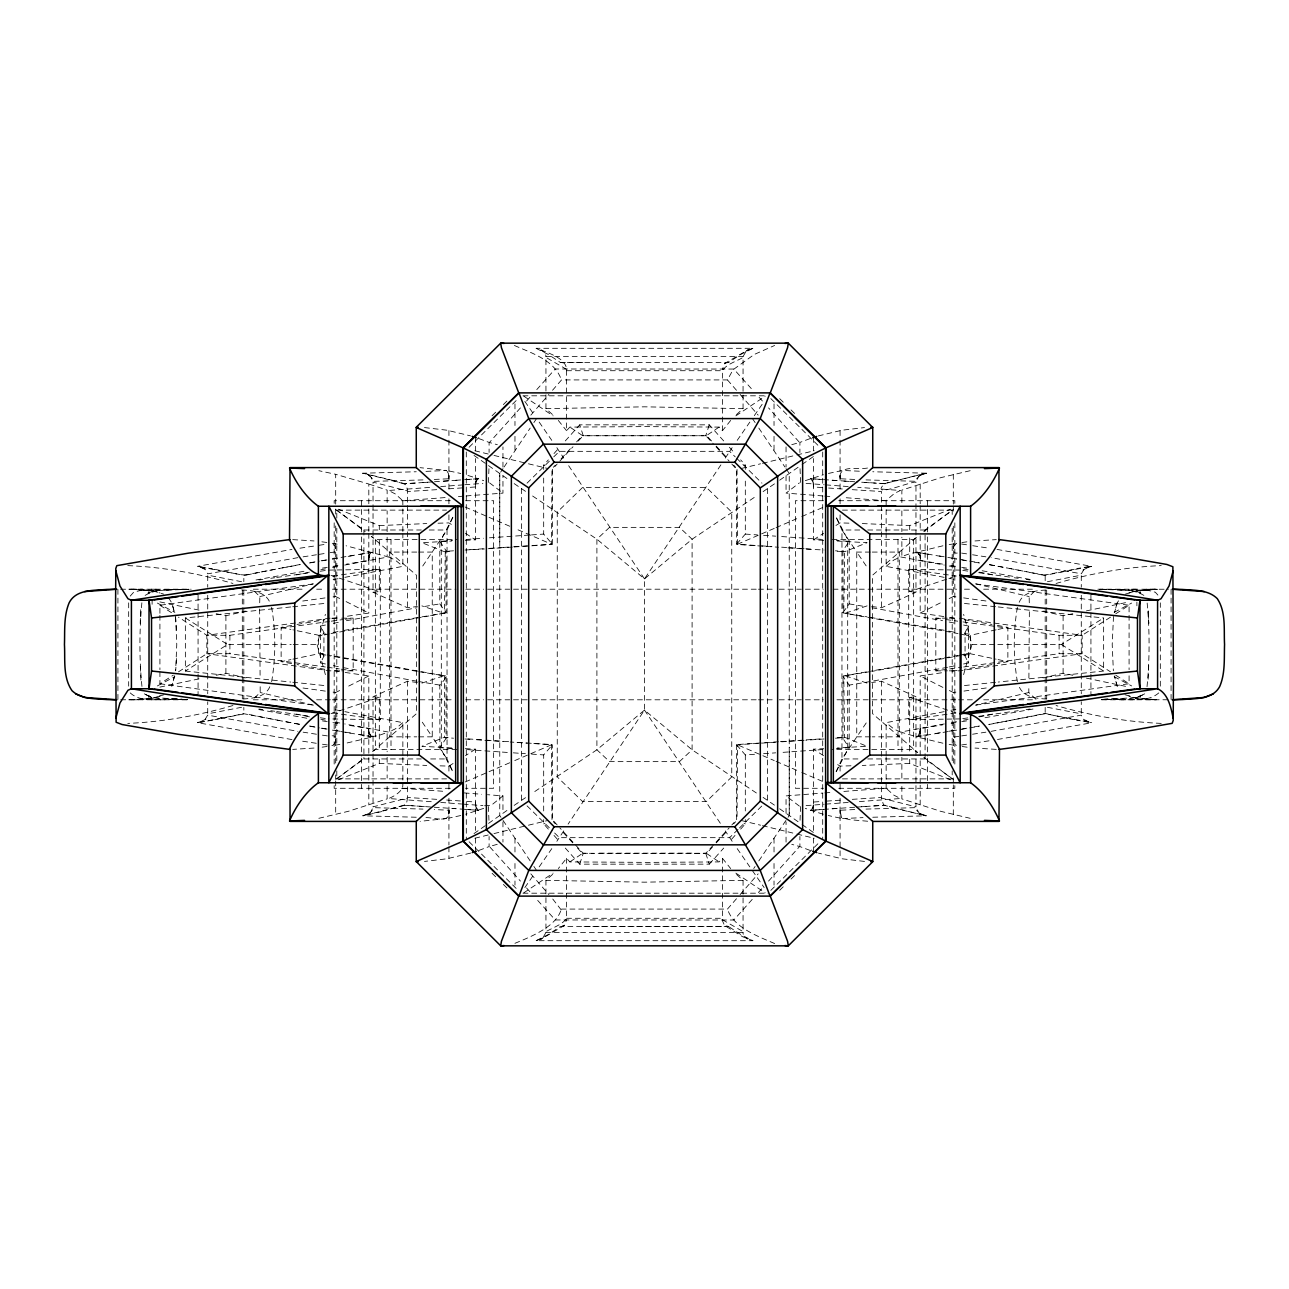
<?xml version="1.0" encoding="UTF-8"?>
<svg xmlns="http://www.w3.org/2000/svg" width="1289" height="1289" viewBox="0 0 1289 1289"><rect width="100%" height="100%" fill="white"/><g stroke="black" fill="none" stroke-linecap="round" stroke-linejoin="round"><path stroke-width="0.75" stroke-dasharray="5 3.75" d="M335.688 763.024L335.688 692.435L339.845 690.437M335.688 525.976L335.688 596.565L339.845 598.563M335.688 514.053L335.688 506.094M335.688 504.112L335.688 474.304L318.834 470.694M345.162 672.455L368.815 675.919L368.815 755.58M368.815 533.42L368.815 613.081L345.162 616.545M368.815 531.439L368.815 505.755M368.815 503.773L368.815 484.019L335.688 474.304M415.348 483.037L403.715 483.746L406.502 485.308L407.501 490.932L373.037 482.15L373.037 592.247L379.304 591.57L379.304 537.98M379.304 529.731L379.304 525.606L338.475 509.219M387.135 537.207L387.135 556.606L346.113 545.795M387.135 531.664L387.135 510.879M387.135 502.581L387.135 490.11L368.815 484.019M431.267 801.71L388.601 798.519C393.387 796.699 403.763 791.156 402.861 784.115M402.861 780.022L402.861 756.804M402.861 755.435L402.861 722.646L344.856 711.657M439.92 541.461L446.026 550.58L446.042 612.549L439.807 603.897L439.807 541.348L452.584 540.413M465.265 748.651L475.496 749.167L475.496 830.454M499.761 541.896L499.761 473.482L503.016 468.616M466.102 495.943L502.952 493.107L502.952 475.786M502.952 467.117L502.952 446.896M548.341 829.117L543.684 823.88L543.684 819.578M543.684 810.958L543.684 754.919L552.353 744.865M552.353 544.264L552.353 469.405L557.17 464.04M730.686 420.423L722.452 430.687L719.133 427.094L644.5 426.611L569.867 427.094L566.548 430.687L566.548 370.716C567.353 358.664 549.146 353.17 536.16 348.304L752.937 348.304L740.627 354.507L728.559 362.531L560.441 362.531L548.373 354.507L536.063 348.304M729.22 926.952L741.916 935.25L752.937 940.696L536.063 940.696L548.373 934.493L560.441 926.469L728.559 926.469L724.482 925.373L722.468 920.781L722.452 858.313L719.133 861.906L649.189 862.389L569.867 861.906L566.548 858.313L558.314 868.577M736.647 744.736L736.647 819.595L731.83 824.96M736.647 544.135L745.316 534.081L745.316 478.042M745.316 469.422L745.316 465.12L740.659 459.883M786.048 842.104L786.048 821.883M786.048 813.214L786.048 795.893L822.898 793.057M758.818 860.923L789.239 815.518L789.239 747.104M823.735 540.349L813.504 539.833L813.504 458.546M836.416 748.587L849.193 747.652L842.974 738.484L843.054 676.032L869.672 671.311M849.193 747.652L849.193 685.104L842.974 676.612M944.144 577.343L886.139 566.354L886.139 533.565M886.139 532.196L886.139 508.978M886.139 504.885L886.139 500.777L887.702 499.117L894.598 493.3L900.399 490.481L857.733 487.29M901.865 786.419L901.865 798.89L940.809 811.345L970.166 818.306M901.865 778.121L901.865 757.336M901.865 751.793L901.865 732.394L917.011 736.937M950.525 779.781L909.696 763.394L909.696 759.269M909.696 751.02L909.696 697.43L915.963 696.753L915.963 806.85L881.499 798.068L883.561 805.013L895.307 808.106M920.185 804.981L920.185 785.227M920.185 783.245L920.185 757.561M920.185 755.58L920.185 675.919L943.838 672.455M943.838 616.545L920.185 613.081L920.185 533.42M953.248 779.346L925.083 758.947L925.083 530.005L953.264 509.638M953.312 814.696L953.312 784.888M953.312 782.906L953.312 774.947M953.312 763.024L953.312 692.435L949.155 690.437M949.155 598.563L953.312 596.565L953.312 525.976M368.815 555.817L368.815 557.911L370.04 553.529L372.714 552.272L358.954 554.56M920.185 733.183L920.185 731.089C920.749 740.273 907.311 736.067 927.323 734.891M1036.002 699.347L1028.815 692.515L1028.831 686.731M425.966 817.629C433.99 817.339 451.311 824.299 448.926 810.233L434.264 809.556M854.736 479.444L840.074 478.767C838.108 463.331 860.198 470.598 868.931 467.665M368.815 731.524L368.815 728.543L346.515 724.901M942.485 564.099L920.185 560.457L920.185 557.476M325.424 625.02L320.542 626.067L323.926 632.561L323.942 656.165L320.542 662.933L325.424 663.98M446.042 676.499L446.026 738.484L439.92 747.539L439.807 685.104L444.576 679.674L445.994 676.145L419.328 671.311M864.194 616.77L843.022 612.887L842.974 550.516L849.193 541.348L836.416 540.413M963.576 663.98L968.458 662.933L965.058 656.165L965.074 632.464L968.458 626.067L963.576 625.02M1147.017 686.683C1149.772 658.953 1149.724 630.53 1147.129 602.785M176.609 658.502L175.642 670.812L176.77 644.5L175.546 616.464M243.83 581.613L243.847 578.358M259.621 608.988L260.104 678.046M1028.896 678.046L1029.379 608.988M1045.17 707.387L1045.186 713.316M1148.708 665.446L1148.112 679.996M141.871 602.785C139.325 630.547 139.196 658.937 141.983 686.683M259.717 602.785L259.846 596.581L252.789 589.685M323.942 656.165L322.041 653.539L329.146 655.054M965.058 632.835C964.704 638.796 979.06 633.125 963.012 633.914M448.91 811.699L448.878 812.505L448.926 810.233M840.09 477.301L840.122 476.495L840.074 478.767M566.564 369.363L545.94 357.391L545.94 408.645L553.787 415.719M722.436 919.718L743.06 931.609L743.06 880.355L735.213 873.281M1045.186 575.684L1045.17 581.613M140.195 623.457L140.743 609.198L140.404 616.223M434.264 479.444L448.926 478.767L448.33 473.337L446.558 470.453L460.785 473.482M854.736 809.556L840.074 810.233L841.491 817.661L850.031 819.723L868.931 821.335M446.026 550.886L445.349 551.676L451.134 551.289M842.958 612.549L849.193 603.897L849.193 541.348M842.958 738.259L844.569 737.34L843.779 675.565M446.042 612.501L424.806 616.77M1113.487 616.464L1112.214 644.5L1113.358 670.812M475.593 483.729L476.012 481.168L475.496 486.952L466.779 487.58M813.407 805.271L812.988 807.832L813.504 802.048L822.221 801.42M583.208 435.553L579.712 424.838L709.288 424.838L723.693 440.919M705.792 853.415L709.288 864.162L579.712 864.162L565.307 848.081M128.674 602.849L128.674 686.151M1160.326 686.151L1160.326 602.849M545.892 932.543L542.814 937.973L536.16 940.696M368.815 728.543C366.527 741.481 380.642 734.811 387.135 732.394L387.135 751.793M743.109 356.457L746.267 350.962L752.84 348.304M920.185 560.457C922.489 547.551 908.358 554.206 901.865 556.606L901.865 537.207M475.818 482.15L477.897 478.638L483.697 480.636M813.182 806.85L811.103 810.362L805.303 808.364M271.625 681.672C275.83 657.277 275.83 631.723 271.625 607.328M1017.375 607.328C1013.218 631.723 1013.218 657.277 1017.375 681.672M1117.096 603.043L1114.518 612.629L1117.096 603.043L1120.495 597.79M325.392 674.663L317.062 644.5L325.392 614.337M963.608 674.663L971.938 644.5L963.608 614.337M709.288 424.838L705.792 435.585M579.712 864.162L583.208 853.447M476.173 480.781L476.64 479.734M812.36 809.266L812.827 808.219M736.486 390.277L727.447 379.917L733.038 369.766L754.194 354.491L774.625 345.468M561.198 909.889L552.514 898.723M836.126 771.757L841.959 758.947L866.885 721.937M452.874 517.211L447.041 530.005L422.115 566.951M560.683 911.001C554.979 926.872 531.809 936.442 514.375 943.532M269.82 686.715C265.437 697.188 252.692 698.364 242.864 699.025M1019.18 602.285C1023.82 591.393 1037.146 590.571 1047.329 589.895M130.221 596.098L133.653 592.231L140.582 590.443L187.276 589.282M1158.779 692.902C1144.116 705.744 1119.303 695.496 1101.724 699.718L1136.656 697.478L1129.454 698.59M416.234 817.242L362.644 815.792L370.314 812.731L373.004 807.639L422.985 809.089M924.374 473.627L926.356 473.208L919.25 475.786L915.996 481.28L866.015 479.911M372.231 810.298L371.474 811.474M452.713 517.453L441.305 539.43L441.305 749.57L452.713 771.547M836.287 771.547L847.695 749.57L847.695 539.43L836.287 517.453M916.721 478.799L917.526 477.526M720.905 464.862L644.5 578.906L644.5 710.094L568.095 824.138M725.272 458.094L732.152 447.686M563.728 830.906L556.848 841.314M1029.283 602.785L1029.154 596.581L1036.211 589.685M504.112 466.989L530.182 428.077M533.872 422.583L536.627 418.442M753.727 868.528L755.08 866.514M260.169 686.731L260.185 692.515L252.998 699.347M737.211 440.371L749.827 422.099M754.323 415.622L764.151 401.411M524.849 887.589L534.677 873.378M539.173 866.901L551.789 848.629M291.975 739.58L197.362 722.646L204.371 720.567L207.658 715.137L297.888 731.346M997.025 549.42L1091.638 566.354L1084.629 568.433L1081.342 573.782L991.112 557.654M205.982 719.069L198.941 722.581L243.798 713.719L300.45 724.579M530.826 415.139L548.905 394.418M552.514 390.277L561.553 379.917L727.447 379.917M740.095 894.582L758.174 873.861M736.486 898.723L727.447 909.083L561.553 909.083M520.434 407.904L489.417 442.481L497.345 444.721M526.573 401.024L530.649 396.464M536.772 389.616L555.172 368.992L733.763 369.041L752.228 389.616M543.684 469.422L543.684 465.12L548.341 459.883M553.996 453.567L559.652 447.251M735.004 835.433L729.348 841.749M740.659 829.117L745.316 823.88L745.316 819.578M752.228 899.384L733.828 920.008L555.237 919.959L536.772 899.384M758.351 892.536L762.427 887.976M768.566 881.096L799.583 846.519L791.768 844.327M565.307 440.919L579.712 424.838M709.288 864.162L723.693 848.081M402.78 788.32L445.124 791.43M553.352 467.279L555.285 465.168M733.715 823.832L735.648 821.721M561.086 458.836L572.719 446.139M576.602 441.901L582.435 435.537L569.867 427.094M559.813 461.156L572.993 446.767M578.278 440.999L583.176 435.73L705.824 435.73L713.365 443.883M713.365 845.117L705.824 853.27L632.867 853.447L583.176 853.27L575.635 845.117M716.007 842.233L729.187 827.844M712.398 847.099L706.565 853.463L719.133 861.906M716.281 842.861L727.914 830.164M1082.905 570.076L1090.059 566.419L1076.831 568.578M402.78 722.742L395.207 728.962L388.553 732.071M886.139 566.354L893.793 560.038L900.512 556.912M492.092 415.735L497.989 409.902M503.354 404.585L509.316 398.672M469.099 447.235L518.178 398.591M770.822 890.409L819.901 841.765M779.684 890.328L785.646 884.415M791.011 879.098L796.908 873.265M822.898 495.943L786.048 493.107L799.389 482.892M484.551 805.738L491.028 805.512L502.952 795.893L487.5 794.701M527.04 483.149L552.353 458.256M553.754 456.87L559.378 451.327L729.622 451.327L735.246 456.87M738.065 829.359L729.622 837.673L559.378 837.673L553.754 832.13M739.467 827.989L761.96 805.851M722.452 430.687L722.452 370.716C726.029 364.223 736.583 361.403 743.06 357.391L743.06 408.645L735.213 415.719M566.548 858.313L566.548 918.284C563.519 923.971 552.433 927.935 545.94 931.609L545.94 880.355L553.787 873.281M370.314 812.731L364.626 815.373M745.654 351.51L748.329 349.593L724.531 363.579L722.436 369.363M543.346 937.49L540.671 939.407L564.469 925.421L566.564 919.718M532.615 496.007L596.904 539.205L644.5 578.906L692.096 539.205L756.385 496.007M756.385 792.993L692.096 749.795L644.5 710.094L596.904 749.795L532.615 792.993M145.125 595.389L152.15 591.57L159.272 590.443L147.945 593.101L152.15 591.57M706.308 435.746L582.692 435.746M582.692 853.254L594.165 853.382M918.606 476.334L924.729 473.401L883.948 483.762L924.181 473.675M336.8 770.854L336.8 778.878L365.19 757.304M456.934 749.57L375.357 749.57L371.619 752.422L416.476 713.655L416.476 575.216L371.49 536.498L375.357 539.43L456.934 539.43M832.066 539.43L913.643 539.43L917.381 536.578L872.524 575.216L872.524 713.655L917.494 752.438L913.643 749.57L832.066 749.57M923.81 531.696L952.2 510.122L952.2 518.146M335.752 779.346L363.917 758.947L421.31 758.947M763.104 491.608L774.834 483.601M779.668 480.201L800.501 465.587M802.112 464.459L814.97 455.436M474.03 833.564L486.888 824.541M488.499 823.413L509.332 808.799M514.166 805.399L525.896 797.392M719.133 427.094L706.565 435.537L712.398 441.901M735.858 415.88L765.199 396.158M523.801 892.842L553.142 873.12M569.867 861.906L582.435 853.463L576.602 847.099M475.496 749.167L465.474 755.676M813.504 539.833L823.526 533.324M159.917 671.666L159.917 683.734L173.274 675.194M178.494 671.843L206.836 653.7L229.893 653.7L325.327 666.977M1110.506 617.157L1082.164 635.3L1059.107 635.3L959.693 621.459M1115.726 613.806L1129.083 605.266L1129.083 613.306M290.75 606.958L185.358 617.963L185.358 671.037L227.573 644.5L291.201 644.5M997.799 644.5L1061.427 644.5L1103.642 617.963L1103.642 671.037L998.25 682.042M453.067 763.523L448.926 766.101L438.018 765.795M835.933 525.477L840.074 522.899L850.982 523.205M1144.713 693.82L1137.397 697.478L1143.424 694.545M331.885 745.654C336.268 744.978 338.33 733.022 330.113 736.325M157.355 685.941L174.853 676.628M1114.147 612.372L1131.645 603.059M368.815 675.919L346.08 687.408M920.185 613.081L942.92 601.592M417.378 682.526L407.485 681.22L373.037 696.753L373.037 806.85L407.485 798.068L406.502 803.692L403.844 805.303L415.348 805.963M871.622 606.475L881.515 607.78L915.963 592.247L915.963 482.15C910.646 481.135 868.867 499.359 884.641 483.617L856.508 481.893M774.238 528.426L737.034 544.425L778.508 547.229M776.075 527.62L799.937 517.34M801.774 516.535L823.816 507.044M465.184 781.956L487.226 772.465M489.063 771.66L512.925 761.38M514.762 760.574L551.998 744.559L510.202 742.013M744.027 465.651L745.316 465.12M544.973 823.349L543.684 823.88M862.26 523.56L909.696 525.606L950.525 509.219M338.475 779.781L379.304 763.394L426.74 765.44M800.582 482.457L799.905 465.087M488.418 806.543L489.095 823.913M805.303 480.636L823.445 474.739M483.697 808.364L465.748 814.213M403.715 483.746L393.693 480.894M1136.608 697.478L1140.684 696.012M791.768 444.673L799.583 442.481L768.566 407.904M497.232 844.327L489.449 846.519L520.434 881.096M810.104 438.582L799.905 442.417L799.905 452.487M478.896 850.418L489.095 846.583L489.095 836.513M331.047 713.623L379.304 697.43L379.304 751.02M421.906 683.122L443.948 675.726L418.635 671.617M867.094 605.878L845.052 613.274L867.03 616.835M909.696 537.98L909.696 591.57L957.953 575.377M970.166 470.694L940.809 477.655L901.865 490.11L901.865 502.581M318.834 818.306L348.191 811.345L387.135 798.89L387.135 786.419M160.255 695.867L152.859 698.139L131.494 699.701L141.951 699.266M164.025 694.723L153.262 698.139L141.355 699.266M1125.345 594.116L1136.205 590.861L1157.651 589.299L1146.259 589.299L1155.331 589.202M818.354 435.908L842.104 430.204L864.516 427.577M854.736 481.764L810.684 478.702L822.301 479.508M1128.922 593.021L1136.205 590.861L1157.651 589.299M465.442 809.363L478.316 810.298L452.697 808.461M470.646 853.092L446.896 858.796L424.484 861.423M403.763 805.271L383.01 810.974M232.938 705.534C198.715 715.443 163.397 721.937 127.772 723.387M1056.062 583.466C1090.285 573.557 1125.603 567.063 1161.228 565.613M329.194 633.946L321.96 635.477L323.942 632.835M963.012 655.086C978.174 654.361 963.946 651.187 965.058 656.165M370.765 737.276L369.556 737.598M369.073 737.743L346.08 743.205M259.846 596.581L313.356 583.836M1028.815 692.515L975.612 705.18M322.041 635.461L318.995 635.316L325.988 633.914M216.181 613.725L225.897 615.755L245.99 611.099M1072.819 675.275L1063.103 673.245L1043.01 677.901M381.866 811.522L364.368 815.583M460.785 815.518L448.846 818.128M828.424 473.434L842.507 470.453L863.034 471.371M741.401 468.455L760.558 463.798M762.46 463.331L795.007 455.42M796.924 454.953L814.165 450.763M474.835 838.237L492.076 834.047M493.993 833.58L526.54 825.669M528.442 825.202L547.599 820.545M241.575 707.29L207.722 713.848L207.722 701.78M1047.425 581.71L1081.278 575.152L1081.278 587.22M199.698 566.709L197.362 566.354L291.975 549.42M296.373 574.926L309.441 572.139M365.625 815.147L405.052 805.238L432.492 807.107M992.611 714.074L979.559 716.861M1088.544 723.322L997.025 739.58M560.441 362.531L584.094 362.435M246.167 575.087L239.77 574.636M959.854 655.054L967.04 653.523M246.57 575.007L259.733 572.3M159.868 687.101L202.599 678.127M216.181 675.275L225.897 673.245L245.99 677.901M291.652 625.391L281.131 627.356L281.131 661.644L290.927 659.581M292.893 659.162L318.367 653.813L318.367 635.187L292.893 629.838M996.107 629.838L970.633 635.187L970.633 653.813L996.107 659.162M998.073 629.419L1007.869 627.356L1007.869 661.644L997.348 663.609M1043.01 611.099L1063.103 615.755L1072.819 613.725M1086.401 610.873L1129.132 601.899M942.92 545.795L916.286 552.272L930.046 554.56M333.4 623.344L339.845 622.023M221.579 718.376L244.958 713.655M949.155 666.977L955.6 665.656M320.832 569.786L325.489 568.836M333.142 579.696L340.135 578.278M955.858 709.304L948.865 710.722M968.168 719.214L963.511 720.164M947.512 667.299L871.976 681.237M262.166 571.817L279.665 568.417M332.594 567.418L339.813 566M344.856 577.343L402.861 566.354L402.861 533.565M346.403 620.718L417.024 607.764M961.223 655.44L872.025 671.36M944.144 711.657L886.139 722.646L886.139 755.435M956.406 721.582L949.187 723M255.995 579.969L306.83 570.753M330.999 633.56L421.197 617.383M219.307 718.827L214.78 719.713M958.065 655.44L871.477 671.005M1033.005 709.031L982.17 718.247M344.695 565.065L388.231 556.961M333.11 632.496L340.328 631.111M944.305 723.935L900.769 732.039M344.002 630.402L418.635 617.383M1074.22 569.287L1043.639 575.265M1009.335 720.583L1045.234 713.397L1049.23 714.364M282.243 567.933L299.644 564.759M445.269 551.692L444.431 613.403L445.301 613.419M1006.757 721.067L989.356 724.241M949.155 544.586L957.115 543.346M956.744 543.297C952.49 545.263 951.024 555.495 958.887 552.675M212.508 720.132L200.875 722.098M339.845 744.414L335.688 745.139M300.45 564.421L243.798 575.281L197.459 566.354M988.55 724.579L1045.202 713.719L1091.638 722.646L1090.236 722.436M297.018 624.424L324.78 619.719M991.982 664.576L964.22 669.281M309.457 563.019L314.435 562.149M974.565 726.851L979.543 725.981M310.069 562.713L319.318 561.118M321.154 560.796L328.55 559.523M322.008 560.828L327.116 559.942M870.091 681.559L849.193 685.104M961.884 729.058L966.992 728.172M960.45 729.477L967.846 728.204M969.682 727.882L978.931 726.287M332.304 559.055L340.167 557.718M424.548 606.475L439.807 603.897M948.833 731.282L956.696 729.945M446.493 818.547L420.069 821.335M332.401 558.878L371.877 552.256L369.379 554.721L368.815 560.457L346.515 564.099M348.143 556.381L353.524 555.478M322.331 568.127L327.615 567.241M966.669 720.873L961.385 721.759M935.476 733.522L943.532 732.168M956.599 730.122L917.124 736.744L919.621 734.279L920.185 728.543L942.485 724.901M332.949 566.354L338.346 565.452M956.051 722.646L950.654 723.548M421.97 616.835L443.948 613.274L421.906 605.878M870.365 671.617L845.052 675.726L867.094 683.122M297.888 557.654L207.658 573.863L205.015 568.948L199.054 566.435L205.982 569.931M331.982 618.575L339.265 617.447M957.018 670.425L949.735 671.553M991.112 731.346L1081.278 715.137L1084.065 720.116L1090.059 722.581L1082.905 718.924M303.108 556.832L316.433 554.769M1089.302 566.709L1091.638 566.354M1089.06 566.757L1045.202 575.281L988.55 564.421M972.567 734.231L985.892 732.168M299.934 548.196L316.256 545.714M319.14 554.351L327.358 553.094M330.113 552.675L335.688 551.821L334.786 545.972L331.885 543.346M958.887 736.325L953.312 737.179L953.618 741.481L953.344 739.499L956.196 745.622M961.642 735.906L969.86 734.649M989.066 740.804L972.744 743.286M319.028 545.295L327.422 544.022M198.764 722.436L197.362 722.646M961.578 744.978L969.973 743.705M302.754 601.028L325.327 597.887M986.246 687.972L963.673 691.113M258.912 580.002L262.875 579.438M270.787 578.31L274.75 577.746M276.732 577.456L310.407 572.654M320.3 571.236L326.246 570.399M328.228 570.109L380.287 569.271L380.287 719.729L328.228 718.891M332.755 576.038L380.287 569.271M960.772 570.109L908.713 569.271L908.713 719.729L956.245 712.962M960.772 718.891L908.713 719.729M962.754 718.601L968.7 717.764M978.593 716.346L1012.268 711.544M1014.25 711.254L1018.213 710.69M1026.125 709.562L1030.088 708.998M159.917 613.306L159.917 605.266L313.018 583.965M330.113 618.156L206.836 635.3L178.494 617.157M339.716 670.844L330.113 670.844L206.836 653.7L206.836 635.3L229.893 635.3L329.307 621.459M331.305 621.185L343.228 619.526M345.21 619.252L353.17 618.156L353.17 670.844L341.633 670.844M947.367 618.156L935.83 618.156L935.83 670.844L947.753 669.2M949.751 668.91L961.675 667.251M963.673 666.977L1059.107 653.7L1082.164 653.7L1110.506 671.843M975.982 705.035L1129.083 683.734L1129.083 671.666M961.916 542.508L967.121 541.815M327.084 746.492L321.879 747.185M373.037 592.247L407.485 607.78L417.378 606.475M915.963 696.753L881.515 681.22L871.622 682.526M333.078 596.888L335.688 596.565M953.312 692.435L955.922 692.112M727.528 362.418L725.465 362.918L728.559 362.531M561.472 926.582L564.469 925.421L560.57 926.501M292.732 606.765L324.554 603.445M964.446 685.555L996.268 682.235M1147.178 589.717L1136.205 590.861M974.967 540.945L996.268 539.624M314.033 748.055L292.732 749.376M737.034 469.47L737.517 544.248L758.238 545.634M551.966 819.53L551.483 744.752L530.762 743.366M458.417 496.539L464.169 496.088M445.124 497.57L402.861 500.777L395.304 493.945L388.601 490.481L431.267 487.29M824.831 792.912L830.583 792.461M843.876 791.43L886.139 788.224L893.696 795.055L900.399 798.519L857.733 801.71M466.699 479.508L478.316 478.702L465.748 474.787M440.741 486.565L463.234 484.873M464.862 484.745L482.892 483.391M806.108 805.609L824.138 804.255M825.766 804.127L848.259 802.435M478.316 478.702L455.79 480.298M811.216 810.491L823.558 809.363M456.918 480.249L434.264 481.764M448.475 480.845L440.081 481.425M462.445 487.887L446.671 488.982M466.022 539.463L483.552 538.222M489.449 537.803L529.956 535.016M822.978 749.537L781.682 752.438M826.555 801.114L842.329 800.018M832.082 808.751L836.303 808.461M531.471 534.919L543.684 534.081L552.353 544.135M453.535 550.806L443.803 551.483L421.906 542.701L451.746 541.042M464.975 550.016L484.438 548.985M488.16 548.727L501.131 547.841M806.415 739.886L821.061 738.887M837.286 737.759L843.731 737.308M824.025 738.984L805.786 740.224M835.465 738.194L845.197 737.517L867.094 746.299L837.254 747.958M736.647 744.865L745.316 754.919L757.529 754.081M763.604 753.678L775.672 752.84M854.736 807.236L810.684 810.298M436.745 489.659L407.485 491.512L407.485 503.548M469.921 549.678L483.214 548.776M489.917 548.324L512.378 547.1M514.263 546.971L552.111 544.441L514.762 528.426M778.508 741.771L736.889 744.559L774.238 760.574M780.377 741.658L804.578 740.015M804.11 740.337L780.49 741.9M852.255 799.341L881.515 797.488L881.515 785.452M432.492 481.893L405.052 483.762L362.741 473.224L416.234 471.758M427.642 482.247L419.424 482.779M503.419 547.438L510.202 546.987M513.618 546.762L530.762 545.634M532.486 545.521L551.531 544.28L551.966 469.47M168.553 589.83L158.789 590.443L189.435 589.299M758.238 743.366L737.469 744.72L737.034 819.53M761.67 743.141L778.798 742.013M861.358 806.753L869.576 806.221M856.508 807.107L883.996 805.254L923.375 815.147M873.652 805.963L885.285 805.254M379.304 525.606L426.74 523.56M909.696 763.394L862.26 765.44M465.265 540.349L475.496 539.833L475.496 458.546M813.504 830.454L813.504 749.167L823.735 748.651M842.507 818.547L863.034 817.629M425.966 471.371L446.59 470.469L420.069 467.665M422.985 479.911L373.004 481.361L370.459 476.398L364.787 473.514M810.684 478.702L813.182 482.15M478.316 810.298L475.818 806.85M866.015 809.089L915.963 807.639L919.17 813.15L926.163 815.744M168.086 589.83L188.967 589.299M1120.544 699.186L1101.338 699.685M872.766 817.242L926.356 815.792M545.94 408.645L644.5 406.825L743.06 408.645M743.06 880.355L644.5 882.175L545.94 880.355M438.018 523.205L448.926 522.899L453.067 525.477M850.982 765.795L840.074 766.101L835.933 763.523M184.118 589.315L168.376 589.572L187.098 589.299M1104.882 699.685L1120.463 699.428L1101.869 699.701M1151.818 589.299L1160.213 589.202M128.691 699.798L137.327 699.701M133.557 699.798L142.902 699.701M151.184 589.234L157.596 589.202M545.94 356.537L743.06 356.537M694.835 853.382L706.308 853.254M743.06 932.463L545.94 932.463M1120.963 699.798L1137.752 699.766M691.887 853.157L597.113 853.157M566.548 370.716L722.452 370.716M522.98 395.804L766.02 395.804M450.28 500.712L334.173 500.712L334.173 504.74M465.571 500.712L493.606 500.712L493.606 788.288L465.571 788.288M823.429 500.712L795.394 500.712L795.394 788.288L823.429 788.288M838.72 500.712L954.827 500.712L954.827 504.74M336.8 518.146L336.8 510.122L446.542 510.122M842.458 510.122L952.2 510.122M335.736 509.638L363.917 530.005L421.31 530.005M429.237 530.005L447.041 530.005L447.041 758.947L452.874 771.757M859.763 530.005L841.959 530.005L836.126 517.211M867.69 530.005L925.083 530.005M416.782 552.079L389.697 552.079L389.713 736.841L416.782 736.841M418.716 552.079L432.25 552.079L432.25 736.841L447.041 758.947L429.237 758.947M870.284 552.079L856.75 552.079L841.959 530.005L841.959 758.947L859.763 758.947M872.218 552.079L899.303 552.079L899.287 736.841L872.218 736.841M120.586 589.234L191.126 589.202M253.305 589.202L305.332 589.202M316.659 589.202L324.538 589.202M332.417 589.202L455.952 589.202M465.796 589.202L483.601 589.202M487.613 589.202L509.735 589.202M513.521 589.202L530.569 589.202M532.454 589.202L756.546 589.202M758.431 589.202L775.479 589.202M779.265 589.202L801.387 589.202M805.399 589.202L823.204 589.202M833.048 589.202L956.583 589.202M964.462 589.202L972.341 589.202M983.668 589.202L1035.695 589.202M1097.874 589.202L1168.414 589.234M131.349 589.299L153.198 590.861L131.349 589.299L142.741 589.299L133.669 589.202M332.03 618.156L339.716 618.156M341.633 618.156L353.17 618.156M949.284 618.156L956.97 618.156M293.199 644.5L317.062 644.5M971.938 644.5L995.801 644.5M935.83 670.844L947.367 670.844M949.284 670.844L958.887 670.844L1082.164 653.7L1082.164 635.3L958.887 618.156M159.546 698.59L152.344 697.478L187.308 699.685L168.682 699.508L187.131 699.701M1147.645 699.266L1135.738 698.139L1157.506 699.701L1147.049 699.266M120.667 699.766L187.324 699.798M253.24 699.798L305.284 699.798M316.611 699.798L330.403 699.798M332.369 699.798L452.036 699.798M465.764 699.798L483.568 699.798M487.596 699.798L509.719 699.798M513.505 699.798L530.552 699.798M532.438 699.798L756.562 699.798M758.448 699.798L775.495 699.798M779.281 699.798L801.404 699.798M805.432 699.798L823.236 699.798M836.964 699.798L956.631 699.798M958.597 699.798L972.389 699.798M983.716 699.798L1035.76 699.798M1101.676 699.798L1168.333 699.766M418.716 736.841L432.25 736.841L422.115 721.937M870.284 736.841L856.75 736.841L856.75 552.079L866.885 566.951M867.69 758.947L925.083 758.947M336.8 778.878L446.542 778.878M842.458 778.878L952.2 778.878L952.2 770.854M450.28 788.288L334.173 788.288L334.173 784.26M838.72 788.288L954.827 788.288L954.827 784.26M522.98 893.196L768.018 893.196M566.548 918.284L722.452 918.284M584.094 926.565L727.528 926.582L724.531 925.421L742.593 936.716L752.84 940.696M151.248 699.766L168.037 699.798M1131.404 589.202L1137.816 589.234M1101.902 589.299L1148.418 590.443L1155.347 592.231L1158.779 596.098M1101.724 589.282L1120.624 589.572L1104.882 589.315M1146.098 699.701L1155.443 699.798M128.787 589.202L137.182 589.299M1151.673 699.701L1160.309 699.798M1100.033 589.299L1120.914 589.83M1099.565 589.299L1130.211 590.443L1120.447 589.83M187.662 699.685L168.456 699.186M926.356 473.208L872.766 471.758M130.221 692.902C143.82 705.534 167.683 695.464 184.118 699.685M292.732 539.624L314.033 540.945M996.268 749.376L974.967 748.055M127.772 565.613C163.397 567.063 198.715 573.557 232.938 583.466M1161.228 723.387C1125.603 721.937 1090.285 715.443 1056.062 705.534M837.254 541.042L867.094 542.701L845.197 551.483L835.465 550.806M451.746 747.958L421.906 746.299L443.803 737.517L453.535 738.194M885.285 483.746L873.652 483.037M869.576 482.779L861.358 482.247M419.424 806.221L427.642 806.753M424.484 427.577L446.896 430.204L470.517 435.859M761.67 545.859L771.966 546.536M517.034 742.464L527.33 743.141M864.516 861.423L842.104 858.796L818.483 853.141M852.255 489.659L881.515 491.512L881.515 503.548M804.11 548.663L780.49 547.1M805.786 548.776L812.441 549.227M241.671 589.895C251.854 590.571 265.18 591.393 269.82 602.285M508.623 741.658L484.422 740.015M476.559 739.773L483.214 740.224M484.89 740.337L503.419 741.562M436.745 799.341L407.485 797.488L407.485 785.452M848.919 481.425L840.525 480.845M842.329 488.982L826.555 487.887M745.316 534.081L757.529 534.919M763.604 535.322L775.672 536.16M781.682 536.562L822.978 539.463M806.415 549.114L824.025 550.016M787.901 547.857L804.578 548.985M1046.732 699.073C1036.743 698.396 1023.692 697.397 1019.18 686.715M467.939 738.887L482.585 739.886M464.975 738.984L469.921 739.322M507.318 752.438L466.022 749.537M513.328 752.84L525.396 753.678M531.471 754.081L543.684 754.919M446.671 800.018L462.445 801.114M434.264 807.236L455.79 808.702M837.286 551.241L844.569 551.66L843.779 613.435M445.301 675.581L444.431 675.597L444.431 737.34L451.714 737.759M832.082 480.249L836.303 480.539M822.221 487.58L813.504 486.952L812.988 481.168L813.407 483.729M452.584 748.587L439.807 747.652M466.779 801.42L475.496 802.048L476.012 807.832L475.593 805.271M806.108 483.391L824.138 484.745M825.766 484.873L848.259 486.565M886.139 500.777L843.876 497.57M440.741 802.435L461.607 803.998M463.234 804.127L482.892 805.609M824.831 496.088L830.583 496.539M464.169 792.912L481.619 794.25M964.446 603.445L996.268 606.765M998.25 606.958L1103.642 617.963M141.822 589.717L152.795 590.861L160.078 593.021M185.358 671.037L290.75 682.042M292.732 682.235L324.554 685.555M909.696 591.57L915.963 592.247M379.304 697.43L373.037 696.753M953.312 596.565L955.922 596.888M333.078 692.112L335.688 692.435M321.879 541.815L327.084 542.508M967.121 747.185L961.916 746.492M963.673 597.887L986.246 601.028M325.327 691.113L302.754 687.972M975.982 583.965L1129.083 605.266M935.83 618.156L943.79 619.252M945.772 619.526L957.695 621.185M327.325 667.251L339.249 668.91M341.247 669.2L353.17 670.844M159.917 683.734L313.018 705.035M962.754 570.399L968.7 571.236M978.593 572.654L1012.268 577.456M1014.25 577.746L1018.213 578.31M1026.125 579.438L1030.088 580.002M908.713 569.271L956.245 576.038M332.755 712.962L380.287 719.729M258.912 708.998L262.875 709.562M270.787 710.69L274.75 711.254M276.732 711.544L310.407 716.346M320.3 717.764L326.246 718.601M972.744 545.714L989.066 548.196M961.578 544.022L969.973 545.295M327.422 744.978L319.028 743.705M316.256 743.286L299.934 740.804M961.642 553.094L969.86 554.351M843.651 551.676L842.974 550.838M445.221 737.292L446.042 738.259M327.358 735.906L319.14 734.649M972.567 554.769L985.892 556.832M949.735 617.447L957.018 618.575M339.265 671.553L331.982 670.425M316.433 734.231L303.108 732.168M199.94 566.757L212.508 568.868M1089.06 722.243L1076.492 720.132M1136.85 591.57L1140.878 593.101L1129.728 590.443L1136.817 591.57L1143.875 595.389M332.256 543.297L339.877 544.586M964.22 619.719L991.982 624.424M324.78 669.281L297.018 664.576M870.365 617.383L944.998 630.402M416.975 671.36L327.777 655.44M950.654 565.452L956.051 566.354M332.949 722.646L338.346 723.548M372.714 736.728L358.954 734.44M939.23 555.946L956.599 558.878M940.857 556.381L917.124 552.256L919.911 555.704L919.444 554.351M966.669 568.127L961.385 567.241M849.193 603.897L864.452 606.475M867.803 617.383L958.001 633.56M388.488 556.912L395.207 560.038L402.861 566.354M900.447 732.071L893.793 728.962L886.22 722.742M417.523 671.005L330.935 655.44M439.807 685.104L418.909 681.559M322.331 720.873L327.615 721.759M345.468 732.168L350.834 733.07M332.401 730.122L371.877 736.744L369.089 733.296L369.556 734.649L368.815 731.298L371.023 736.406L368.815 731.089L368.815 733.183M956.696 559.055L948.833 557.718M340.167 731.282L332.304 729.945M961.884 559.942L966.992 560.828M982.17 570.753L1033.005 579.969M306.83 718.247L255.995 709.031M327.116 729.058L322.008 728.172M960.45 559.523L967.846 560.796M969.682 561.118L978.931 562.713M871.976 607.764L942.597 620.718M953.312 745.139L949.123 744.414M417.024 681.237L341.488 667.299M310.069 726.287L319.318 727.882M321.154 728.204L328.55 729.477M974.565 562.149L979.543 563.019M314.435 726.851L309.457 725.981M989.356 564.759L1006.757 567.933M299.644 724.241L282.243 721.067M900.769 556.961L944.305 565.065M388.231 732.039L344.695 723.935M997.348 625.391L1007.869 627.356M291.652 663.609L281.131 661.644M840.235 818.144L828.215 815.518M1009.335 568.417L1026.834 571.817M279.665 720.583L245.764 713.832M1074.22 719.713L1069.693 718.827M214.78 569.287L239.367 574.54M948.672 631.111L955.89 632.496M949.187 566L956.406 567.418M339.813 723L332.594 721.582M948.865 578.278L955.858 579.696M340.135 710.722L333.142 709.304M1029.266 572.3L1042.43 575.007M968.168 569.786L963.511 568.836M325.988 655.086L319.011 653.684L322.121 653.571M325.489 720.164L320.832 719.214M949.155 622.023L955.6 623.344M1067.421 718.376L1049.633 714.46M333.4 665.656L339.845 666.977M942.887 743.205L918.235 737.276M362.644 473.208L364.626 473.627M998.073 659.581L1007.869 661.644M1086.401 678.127L1129.132 687.101M159.868 601.899L202.599 610.873M281.131 627.356L290.927 629.419M979.559 572.139L992.627 574.926M959.806 633.946L967.04 635.477M309.441 716.861L296.389 714.074M924.374 815.373L895.388 808.429M975.644 583.836L1029.154 596.581M313.388 705.18L260.185 692.515M1047.425 707.29L1081.278 713.848L1081.278 701.78M241.575 581.71L207.722 575.152L207.722 587.22M474.835 450.763L492.076 454.953M493.993 455.42L526.54 463.331M528.442 463.798L547.599 468.455M741.401 820.545L760.558 825.202M762.46 825.669L795.007 833.58M796.924 834.047L814.165 838.237M924.729 815.599L918.606 812.666M393.612 480.571L364.271 473.401L370.314 476.269M489.611 482.892L502.952 493.107M799.341 806.092L786.145 795.99M823.252 814.213L812.634 810.958M152.795 590.861L163.655 594.116M1124.975 694.723L1136.141 698.139L1128.745 695.867M514.375 345.468C530.859 352.783 553.303 359.663 560.731 378.112M774.625 943.532C756.111 935.605 733.441 927.162 727.479 909.18M909.696 697.43L957.953 713.623M331.047 575.377L379.304 591.57M478.896 438.582L489.095 442.417L489.095 452.487M810.104 850.418L799.905 846.583L799.905 836.513M145.576 694.545L152.392 697.478M488.418 482.457L489.095 465.087M800.582 806.543L799.905 823.913M543.684 465.12L544.973 465.651M745.316 823.88L744.027 823.349M148.171 696.012L151.603 697.478L144.287 693.82M465.184 507.044L487.226 516.535M489.063 517.34L512.925 527.62M776.075 761.38L799.937 771.66M801.774 772.465L823.816 781.956M942.92 687.408L920.185 675.919M346.08 601.592L368.815 613.081M1114.147 676.628L1131.645 685.941M157.355 603.059L174.853 612.372M1061.427 644.5L1103.642 671.037M185.358 617.963L227.573 644.5M1115.726 675.194L1129.083 683.734M159.917 605.266L173.274 613.806M823.526 755.676L813.504 749.167M465.474 533.324L475.496 539.833M514.166 483.601L525.896 491.608M763.104 797.392L774.834 805.399M523.801 396.158L553.142 415.88M735.858 873.12L765.199 892.842M474.03 455.436L486.888 464.459M488.499 465.587L509.332 480.201M779.668 808.799L800.501 823.413M802.112 824.541L814.97 833.564M923.81 757.304L952.2 778.878M336.8 510.122L365.19 531.696M543.346 351.51C537.803 347.321 546.665 352.96 545.908 356.537M745.654 937.49C751.503 942.066 741.755 935.169 743.109 932.543M736.647 458.256L761.96 483.149M527.04 805.851L552.353 830.744M779.684 398.672L785.646 404.585M791.011 409.902L796.908 415.735M770.822 398.591L819.901 447.235M469.099 841.765L518.178 890.409M492.092 873.265L497.989 879.098M503.354 884.415L509.316 890.328M716.281 446.139L727.914 458.836M716.007 446.767L729.187 461.156M572.993 842.233L559.813 827.844M572.719 842.861L561.086 830.164M733.715 465.168L735.648 467.279M731.83 464.04L736.647 469.405L736.647 544.264M557.17 824.96L552.353 819.595L552.353 744.736M553.352 821.721L555.285 823.832M886.139 788.224L886.139 784.115M402.78 500.68L402.861 504.885M762.427 401.024L758.351 396.464M729.348 447.251L735.004 453.567M553.996 835.433L559.652 841.749M526.573 887.976L530.649 892.536M740.095 394.418L758.174 415.139M530.826 873.861L548.905 894.582M558.314 420.423L566.548 430.687M722.452 858.313L730.686 868.577M371.409 477.446L372.279 478.799M524.849 401.411L534.677 415.622M539.173 422.099L551.789 440.371M556.848 447.686L563.728 458.094M732.152 841.314L725.272 830.906M737.211 848.629L749.827 866.901M752.373 870.558L764.151 887.589M644.5 578.906L568.095 464.862M644.5 710.094L720.905 824.138M752.373 418.442L755.128 422.583M758.818 428.077L784.888 466.989M785.984 468.616L789.239 473.482L789.239 815.518M530.182 860.923L499.761 815.518L499.761 473.482M533.872 866.417L536.627 870.558M168.505 597.79L171.904 603.043L174.498 612.629L171.904 603.043M916.721 810.201L917.526 811.474M919.814 555.076L917.977 552.594L920.185 557.911L920.185 555.817M812.36 479.734L812.827 480.781M476.173 808.219L476.64 809.266M175.513 616.464L176.609 630.563M140.888 679.996L140.292 665.446M840.09 811.699L840.074 810.233M448.91 477.301L448.926 478.767M243.83 707.387L243.847 710.158M920.185 728.543L920.185 731.524M368.815 557.476L368.815 560.457M1171.073 589.363L1171.073 699.637M1140.056 589.814L1140.056 593.794M1140.056 695.206L1140.056 699.186M1136.898 602.108L1136.898 605.782M1129.083 615.32L1129.083 669.652M1090.929 595.26L1090.929 693.74M1081.278 595.26L1081.278 693.74M1063.103 615.755L1063.103 673.245M1059.107 635.3L1059.107 653.7M1046.684 590.265L1046.684 698.735M1045.186 590.41L1045.186 698.59M968.458 626.067L968.458 662.933M954.827 522.835L954.827 766.165M953.312 474.304L953.312 504.112M953.312 506.094L953.312 514.053M952.2 528.168L952.2 760.832M927.516 500.712L927.516 534.903M927.516 536.917L927.516 756.111M927.516 758.125L927.516 788.288M920.185 484.019L920.185 503.773M920.185 505.755L920.185 531.439M913.643 539.43L913.643 749.57M909.696 525.606L909.696 529.731M901.865 510.879L901.865 531.664M897.998 539.43L897.998 749.57M886.139 756.804L886.139 780.022M881.515 505.546L881.515 607.78M881.515 681.22L881.515 783.454M840.074 430.574L840.074 438.26M840.074 440.177L840.074 490.803M840.074 498.827L840.074 504.837M840.074 514.875L840.074 522.899M840.074 766.101L840.074 774.125M840.074 784.163L840.074 790.173M840.074 798.197L840.074 848.823M840.074 850.74L840.074 858.426M822.704 452.004L822.704 838.994M813.504 437.438L813.504 450.876M813.504 838.124L813.504 851.562M786.048 446.896L786.048 467.117M786.048 475.786L786.048 493.107M774.028 403.876L774.028 425.515M774.028 436.343L774.028 450.763M774.028 838.237L774.028 852.657M774.028 863.485L774.028 885.124M767.583 488.676L767.583 800.324M745.316 754.919L745.316 810.958M543.684 478.042L543.684 534.081M521.417 488.676L521.417 800.324M514.972 403.876L514.972 425.515M514.972 436.343L514.972 450.763M514.972 838.237L514.972 852.657M514.972 863.485L514.972 885.124M502.952 795.893L502.952 813.214M502.952 821.883L502.952 842.104M475.496 437.438L475.496 450.876M475.496 838.124L475.496 851.562M466.296 452.004L466.296 838.994M448.926 430.574L448.926 438.26M448.926 440.177L448.926 490.803M448.926 498.827L448.926 504.837M448.926 514.875L448.926 522.899M448.926 766.101L448.926 774.125M448.926 784.163L448.926 790.173M448.926 798.197L448.926 844.988M448.926 846.905L448.926 858.426M407.485 505.546L407.485 607.78M407.485 681.22L407.485 783.454M402.861 508.978L402.861 532.196M391.002 539.43L391.002 749.57M387.135 757.336L387.135 778.121M379.304 759.269L379.304 763.394M375.357 539.43L375.357 749.57M368.815 757.561L368.815 783.245M368.815 785.227L368.815 804.981M363.917 530.005L363.917 758.947M361.484 500.712L361.484 534.903M361.484 536.917L361.484 756.111M361.484 758.125L361.484 788.288M336.8 528.168L336.8 760.832M335.688 774.947L335.688 778.927M335.688 780.908L335.688 814.696M334.173 522.835L334.173 766.165M320.542 626.067L320.542 662.933M243.814 590.41L243.814 698.59M242.316 590.265L242.316 698.735M229.893 635.3L229.893 653.7M225.897 615.755L225.897 673.245M207.722 595.26L207.722 693.74M198.071 595.26L198.071 693.74M159.917 615.32L159.917 669.652M152.102 600.255L152.102 604.283M148.944 589.814L148.944 593.794M148.944 695.206L148.944 699.186M117.927 589.363L117.927 699.637M448.894 812.102L448.701 813.955L448.894 812.102M840.202 475.786L840.106 476.898L840.202 475.786M335.656 739.499L335.382 741.481L335.656 739.499M953.441 548.792L953.618 547.519L953.441 548.792M369.186 555.076L368.815 557.702L371.023 552.594L369.186 555.076M920.185 731.298L917.977 736.406L920.185 731.298M174.579 675.984L171.775 686.215L174.611 675.984M582.628 487.419L557.251 512.104L557.251 776.896L582.628 801.581L706.372 801.581L731.749 776.896L731.749 512.104L706.372 487.419L582.628 487.419M609.536 527.362L596.904 539.205L596.904 749.795L609.536 761.638L679.464 761.638L692.096 749.795L692.096 539.205L679.464 527.362L609.536 527.362M724.531 363.579L725.465 362.918L724.531 363.579M561.537 362.418L563.47 362.886L561.601 362.418M1117.225 686.215L1114.389 675.984L1117.225 686.215M840.299 813.955L840.106 812.102L840.267 813.842M448.749 475.415L448.894 476.898L448.749 475.415M1148.596 616.223L1148.128 609.198L1148.805 623.457L1148.596 616.223"/><path stroke-width="1.5" d="M329.243 575.377C308.796 578.632 298.113 554.463 289.509 539.962L290.041 467.601L416.266 467.569L416.266 427.255L500.696 343.164L788.304 343.164L872.782 427.481L825.653 447.976L802.628 459.367L760.301 487.887L760.301 801.114L734.875 826.732L554.125 826.732L528.699 801.114L528.699 487.887L554.125 462.268L734.875 462.268L760.301 487.887M959.757 713.623C980.204 710.368 990.887 734.537 999.491 749.038L998.959 821.399L872.734 821.431L872.734 861.745L788.304 945.836L500.696 945.836L416.218 861.519L463.347 841.024L486.372 829.633L528.699 801.114M290.041 539.559L188.629 553.126L116.816 565.662L115.801 568.481L115.559 607.328L116.123 722.243L122.084 724.531L178.172 734.279L290.041 749.441L290.041 821.399L416.266 821.431L416.266 861.745L418.329 861.697M998.959 749.441L1100.371 735.874L1172.184 723.338L1173.199 720.519L1173.441 681.672L1172.877 566.757L1166.916 564.469L1110.828 554.721L998.959 539.559L998.959 467.601L872.734 467.569L872.734 427.255L870.671 427.303M416.266 467.569L433.781 483.407L463.347 506.255L318.399 506.255C305.59 497.087 295.713 482.424 289.509 468.02L304.558 468.616M872.734 821.431L855.219 805.593L825.653 782.745L970.601 782.745C983.41 791.913 993.287 806.576 999.491 820.98L984.442 820.384M115.817 718.295L119.941 703.004L127.982 690.243L131.414 688.745L152.102 688.745M1173.183 570.705L1169.059 585.996L1161.018 598.757L1157.586 600.255L1136.898 600.255M149.025 688.745L151.538 671.037L151.538 617.963L149.025 600.255L327.97 575.377L327.97 713.623L149.025 688.745L149.025 600.255M1139.975 688.745L1137.462 671.037L1137.462 617.963L1139.975 600.255L961.03 575.377L961.03 713.623L1139.975 688.745L1139.975 600.255M868.319 782.761L826.04 782.504L826.04 841.024L770.258 896.113L518.742 896.113L501.421 941.292L500.696 945.836L504.128 945.562M420.681 506.239L462.96 506.496L462.96 447.976L518.742 392.887L770.258 392.887L787.579 347.708L788.304 343.164L784.872 343.438M343.196 755.096L328.84 782.745L328.84 506.255L343.196 533.904L343.196 755.096L419.279 755.096L455.662 782.745L455.662 506.255L419.279 533.904L343.196 533.904M945.804 533.904L960.16 506.255L960.16 782.745L945.804 755.096L945.804 533.904L869.721 533.904L833.339 506.255L833.339 782.745L869.721 755.096L945.804 755.096M734.875 462.268L760.22 418.587L770.049 392.887L825.605 447.976L825.605 841.024L770.049 896.113L760.22 870.413L734.875 826.732M554.125 826.732L528.78 870.413L518.951 896.113L463.347 841.024L463.396 447.976L494.605 416.975M418.329 427.303L416.218 427.481L463.347 447.976L518.951 392.887L528.78 418.587L554.125 462.268M1181.691 699.605C1194.661 698.412 1212.385 699.927 1219.62 686.683C1225.404 673.454 1224.051 658.598 1224.55 644.5C1223.728 629.225 1226.21 612.017 1217.251 598.612C1208.035 589.411 1193.727 590.426 1181.626 589.395M151.538 617.963L294.714 603.026L327.97 575.377M961.03 713.623L994.286 685.974L1137.462 671.037M107.374 589.395C94.258 590.571 76.115 589.073 69.155 602.785C63.644 615.933 64.933 630.579 64.45 644.5C65.288 659.887 62.726 677.337 72.039 690.711C81.32 699.556 95.354 698.59 107.309 699.605M1213.432 693.82L1204.168 697.478L1172.12 699.766M812.666 437.712L816.743 436.407M476.334 851.288L472.257 852.593M868.319 506.239L825.653 506.255L970.601 506.255C983.41 497.087 993.287 482.424 999.491 468.02L984.442 468.616M420.681 782.761L463.347 782.745L318.399 782.745C305.59 791.913 295.713 806.576 289.509 820.98L304.558 820.384M153.955 599.997L178.188 596.63M181.926 596.114L261.458 585.045M265.437 584.497L328.26 575.764M960.74 713.236L1023.563 704.503M1027.542 703.955L1107.074 692.886M1110.812 692.37L1135.045 689.003M108.05 589.395L115.156 589.234M1173.763 699.766L1180.998 699.605M116.8 589.234L84.623 591.57M959.757 575.377C1025.947 580.453 1092.025 589.476 1157.586 600.255L1157.586 688.745C1168.205 693.611 1171.089 707.742 1173.183 718.295M1204.377 591.57L1172.2 589.234M152.102 600.255L131.414 600.255L127.982 598.757L119.941 585.996L115.817 570.705M1136.898 688.745L1157.586 688.745L1079.715 700.539L970.601 713.623L970.601 782.745M75.568 693.82L84.832 697.478L116.88 699.766M329.243 713.623C263.037 708.596 196.975 699.492 131.414 688.745L131.414 600.255L209.285 588.461L318.399 575.377L318.399 506.255M877.567 782.761L895.887 782.761M877.567 506.239L895.887 506.239M393.113 782.761L411.433 782.761M1173.844 589.234L1180.95 589.395M108.002 699.605L115.237 699.766M870.671 861.697L872.782 861.519L825.653 841.024L802.628 829.633L760.301 801.114M504.128 343.438L500.696 343.164L501.421 347.708L518.742 392.887M784.872 945.562L788.304 945.836L787.579 941.292L770.258 896.113M961.03 575.377L994.286 603.026L1137.462 617.963M151.538 671.037L294.714 685.974L327.97 713.623M960.74 575.764L1023.563 584.497M1027.542 585.045L1107.074 596.114M1110.812 596.63L1135.045 599.997M153.955 689.003L178.188 692.37M181.926 692.886L261.458 703.955M265.437 704.503L328.26 713.236M472.177 436.375L476.334 437.712M816.823 852.625L812.666 851.288M463.396 447.976L486.372 459.367L528.699 487.887M998.959 539.559L999.491 539.962C993.223 553.529 983.153 567.112 970.601 575.377L970.601 506.255M290.041 749.441L289.509 749.038C295.793 735.471 305.847 721.888 318.399 713.623L318.399 782.745M770.258 392.887L826.04 447.976L826.04 506.496L859.505 479.895L872.734 467.569M518.742 896.113L462.96 841.024L462.96 782.504L429.495 809.105L416.266 821.431M794.395 416.975L825.653 447.976M994.286 603.026L994.286 685.974M869.721 533.904L869.721 755.096M831.147 506.255L831.147 782.745M827.844 506.722L827.844 782.278M461.156 506.722L461.156 782.278M457.853 506.255L457.853 782.745M419.279 533.904L419.279 755.096M294.714 603.026L294.714 685.974M543.281 444.173L511.362 476.318L511.362 812.682L543.281 844.827L745.719 844.827L777.638 812.682L777.638 476.318L745.719 444.173L543.281 444.173M528.78 418.587L486.372 459.367L486.372 829.633L528.78 870.413L760.22 870.413L802.628 829.633L802.628 459.367L760.22 418.587L528.78 418.587"/></g></svg>
